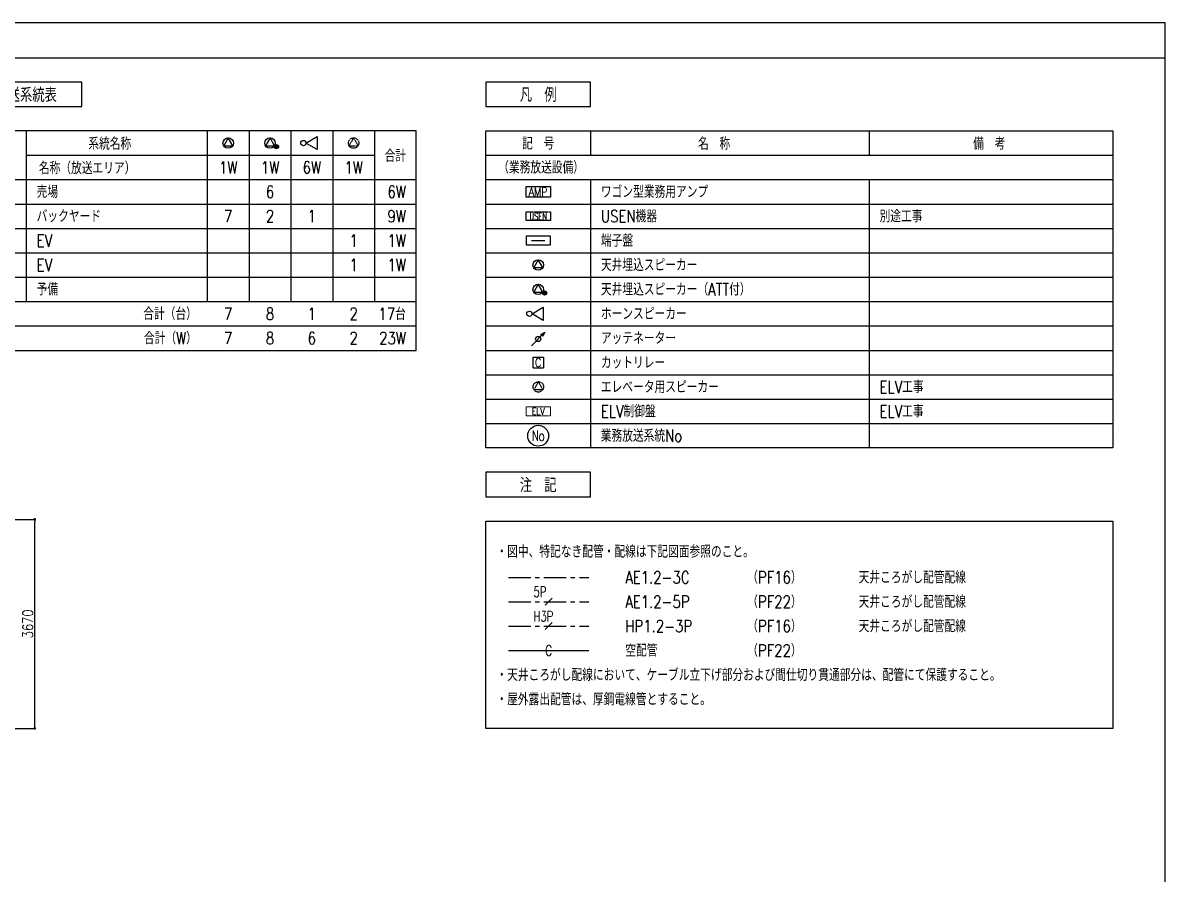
# Model space of a CAD drawing. Header units: millimetres. Extents: x 14 to 828, y 15 to 581.
# Drawn here: x 499.5 to 827.5, y 337.1 to 581.4 of the extents above; entities that cross this region are included whole.
import ezdxf
from ezdxf.enums import TextEntityAlignment as Align

# ---------------------------------------------------------------- set-up
doc = ezdxf.new("R2010")
doc.units = ezdxf.units.MM
doc.header["$LTSCALE"] = 0.2
doc.linetypes.add('CENTER', pattern=[50.8, 31.75, -6.35, 6.35, -6.35])
doc.linetypes.add('HIDDEN', pattern=[9.525, 6.35, -3.175])
doc.layers.get('Defpoints').update_dxf_attribs({"color": 5})
for name, color, linetype in [('1_シンボル', 2, 'Continuous'), ('1_乗数', 3, 'Continuous'), ('1_回路番号', 4, 'Continuous'), ('1_寸法', 7, 'Continuous'), ('1_強調文字', 4, 'Continuous'), ('1_文字', 3, 'Continuous'), ('1_枠', 7, 'Continuous'), ('1_表', 7, 'Continuous'), ('1_配線', 1, 'Continuous'), ('1_配線_4', 1, 'CENTER')]:
    doc.layers.add(name, color=color, linetype=linetype)
doc.styles.add('Dim', font='simplex.shx', dxfattribs={"width": 0.8, "bigfont": 'extfont2.shx'})
doc.styles.get("Standard").update_dxf_attribs({"font": 'simplex.shx', "width": 0.8, "bigfont": 'extfont2.shx'})
doc.dimstyles.new('1-1', dxfattribs={"dimtxt": 3, "dimasz": 0.75, "dimexe": 0, "dimexo": 1, "dimgap": 0.5, "dimtad": 1, "dimdec": 0, "dimtxsty": 'Dim', "dimblk": 'DOT', "dimcen": 2.5, "dimadec": 0, "dimazin": 0, "dimtfac": 1, "dimtdec": 0, "dimtix": 1, "dimtmove": 2, "dimatfit": 3, "dimldrblk": '引出', "dimfxl": 1, "dimlwd": -1, "dimlwe": -1, "dimarcsym": 0})

# ---------------------------------------------------------------- blocks, each defined once
blk = doc.blocks.new('H-SP-1')
at = {"color": 0, "linetype": 'ByBlock'}
blk.add_lwpolyline([(150, 0), (475, 188), (475, -188), (150, 0)], dxfattribs=at)
blk.add_circle((75, 0), 75, dxfattribs=at)
blk = doc.blocks.new('TU-SP-1')
at = {"color": 0, "linetype": 'ByBlock'}
blk.add_lwpolyline([(0, 150), (-130, -75), (130, -75), (0, 150)], dxfattribs=at)
blk.add_circle((0, 0), 150, dxfattribs=at)
blk = doc.blocks.new('TU-SP-1-ATT')
at = {"color": 0, "linetype": 'ByBlock'}
for p, q in [((155, -154), (155, -50)), ((185, -162), (185, -42)), ((215, -154), (215, -50)), ((245, -103), (245, -100))]:
    blk.add_line(p, q, dxfattribs=at)
blk.add_lwpolyline([(0, 150), (-130, -75), (130, -75), (0, 150)], dxfattribs=at)
for centre, radius in [((0, 0), 150), ((185, -102), 60)]:
    blk.add_circle(centre, radius, dxfattribs=at)
blk = doc.blocks.new('ET-端子盤')
at = {"color": 0, "linetype": 'ByBlock'}
blk.add_line((-193, 125), (193, 125), dxfattribs=at)
blk.add_lwpolyline([(-350, 0), (350, 0), (350, 250), (-350, 250)], close=True, dxfattribs=at)
blk = doc.blocks.new('AMP-2')
at = {"color": 0, "linetype": 'ByBlock'}
blk.add_lwpolyline([(-350, -150), (-350, 150), (350, 150), (350, -150), (-350, -150)], dxfattribs=at)
at = {"color": 0, "linetype": 'ByBlock', "width": 0.8}
blk.add_text('AMP', height=250, dxfattribs=at).set_placement((-4, -1), align=Align.MIDDLE)
blk = doc.blocks.new('CUT-R')
at = {"color": 0, "linetype": 'ByBlock'}
for p, q in [((-150, 0), (150, 0)), ((-150, -300), (-150, 0)), ((150, 0), (150, -300)), ((-150, -300), (150, -300))]:
    blk.add_line(p, q, dxfattribs=at)
at = {"color": 0, "linetype": 'ByBlock', "width": 0.8}
blk.add_text('C', height=250, dxfattribs=at).set_placement((-2, -152), align=Align.MIDDLE)
blk = doc.blocks.new('USEN')
at = {"color": 0, "linetype": 'ByBlock'}
blk.add_lwpolyline([(-350, -125), (-350, 125), (350, 125), (350, -125), (-350, -125)], dxfattribs=at)
at = {"color": 0, "linetype": 'ByBlock', "width": 0.6}
blk.add_text('USEN', height=200, dxfattribs=at).set_placement((0, 0), align=Align.MIDDLE)
blk = doc.blocks.new('ATT')
at = {"color": 0, "linetype": 'ByBlock'}
blk.add_line((-194, -120), (195, 269), dxfattribs=at)
blk.add_lwpolyline([(69, 197), (195, 269), (122, 144)], dxfattribs=at)
blk.add_circle((0, 75), 75, dxfattribs=at)
blk = doc.blocks.new('盤記号1')
at = {"layer": '1_シンボル', "color": 0, "linetype": 'ByBlock', "lineweight": -2}
blk.add_lwpolyline([(-350, 0), (350, 0), (350, 250), (-350, 250)], close=True, dxfattribs=at)
at = {"layer": '1_シンボル', "color": 0, "linetype": 'ByBlock', "lineweight": 0, "width": 0.8}
blk.add_text('ELV', height=200, dxfattribs=at).set_placement((0, 125), align=Align.MIDDLE)
blk = doc.blocks.new('_Dot')
at = {"color": 0, "linetype": 'ByBlock', "lineweight": -2}
blk.add_line((-0.5, 0), (-1, 0), dxfattribs=at)
at = {"color": 0, "linetype": 'ByBlock', "const_width": 0.5}
blk.add_lwpolyline([(-0.25, 0, 1), (0.25, 0, 1)], format="xyb", close=True, dxfattribs=at)
blk = doc.blocks.new('*D17')
at = {"layer": '1_寸法', "color": 0, "transparency": 16777216}
for p, q in [((494.5, 438.94), (502.94, 438.94)), ((502.94, 379.69), (502.94, 438.19)), ((494.5, 378.94), (502.94, 378.94))]:
    blk.add_line(p, q, dxfattribs=at)
at = {"layer": 'Defpoints', "color": 0, "transparency": 16777216}
for p in [(493.5, 438.94), (502.94, 438.94), (493.5, 378.94)]:
    blk.add_point(p, dxfattribs=at)
at = {"layer": '1_寸法', "color": 0, "transparency": 16777216, "xscale": 0.75, "yscale": 0.75, "zscale": 0.75}
for p, rotation in [((502.94, 438.94), 90), ((502.94, 378.94), 270)]:
    blk.add_blockref('_Dot', p, dxfattribs=dict(at, rotation=rotation))
at = {"layer": '1_寸法', "color": 0, "transparency": 16777216, "insert": (500.94, 408.94), "char_height": 3, "attachment_point": 5, "rotation": 90, "style": 'Dim'}
blk.add_mtext('3670', dxfattribs=at)
blk = doc.blocks.new('引出')
at = {"color": 0, "linetype": 'ByBlock', "lineweight": -2}
for p, q in [((-3.86, 1.04), (0, 0)), ((0, 0), (-1, 0))]:
    blk.add_line(p, q, dxfattribs=at)

msp = doc.modelspace()

# ---------------------------------------------------------------- linework, layer by layer
at = {"layer": '1_乗数', "linetype": 'Continuous', "lineweight": -3}
for p, q in [((651.5, 416.29), (649.5, 414.29)), ((651.5, 409.29), (649.5, 407.29))]:
    msp.add_line(p, q, dxfattribs=at)
at = {"layer": '1_回路番号'}
msp.add_circle((647.5, 462.94), 3, dxfattribs=at)
at = {"layer": '1_強調文字', "color": 2}
for points in [[(632.5, 557.44), (662.5, 557.44), (662.5, 564.44), (632.5, 564.44)], [(632.5, 445.44), (662.5, 445.44), (662.5, 452.44), (632.5, 452.44)]]:
    msp.add_lwpolyline(points, close=True, dxfattribs=at)
at = {"layer": '1_枠', "linetype": 'Continuous'}
for p, q in [((500.5, 550.44), (500.5, 501.44)), ((552.5, 550.44), (552.5, 501.44)), ((564.5, 550.44), (564.5, 501.44)), ((576.5, 550.44), (576.5, 501.44)), ((588.5, 550.44), (588.5, 501.44)), ((600.5, 550.44), (600.5, 501.44)), ((500.5, 543.44), (600.5, 543.44)), ((484.5, 536.44), (612.5, 536.44)), ((484.5, 529.44), (612.5, 529.44)), ((484.5, 522.44), (612.5, 522.44)), ((484.5, 515.44), (612.5, 515.44)), ((484.5, 508.44), (612.5, 508.44)), ((484.5, 501.44), (612.5, 501.44)), ((484.5, 494.44), (612.5, 494.44))]:
    msp.add_line(p, q, dxfattribs=at)
at = {"layer": '1_枠', "color": 3}
for p, q in [((662.5, 550.44), (662.5, 543.44)), ((742.5, 550.44), (742.5, 543.44)), ((662.5, 536.44), (662.5, 459.44)), ((742.5, 536.44), (742.5, 459.44))]:
    msp.add_line(p, q, dxfattribs=at)
at = {"layer": '1_枠'}
for p, q in [((632.5, 543.44), (812.5, 543.44)), ((632.5, 536.44), (812.5, 536.44)), ((632.5, 529.44), (812.5, 529.44)), ((632.5, 522.44), (812.5, 522.44)), ((632.5, 515.44), (812.5, 515.44)), ((632.5, 508.44), (812.5, 508.44)), ((632.5, 501.44), (812.5, 501.44)), ((632.5, 494.44), (812.5, 494.44)), ((632.5, 487.44), (812.5, 487.44)), ((632.5, 480.44), (812.5, 480.44)), ((632.5, 473.44), (812.5, 473.44)), ((632.5, 466.44), (812.5, 466.44))]:
    msp.add_line(p, q, dxfattribs=at)
at = {"layer": '1_枠', "color": 2}
for points in [[(484.5, 557.44), (516.5, 557.44), (516.5, 564.44), (484.5, 564.44)], [(632.5, 487.44), (632.5, 550.44), (812.5, 550.44), (812.5, 459.44), (632.5, 459.44)], [(812.5, 378.94), (632.5, 378.94), (632.5, 438.44), (812.5, 438.44)]]:
    msp.add_lwpolyline(points, close=True, dxfattribs=at)
at = {"layer": '1_枠', "color": 2, "linetype": 'Continuous'}
msp.add_lwpolyline([(484.5, 487.44), (612.5, 487.44), (612.5, 550.44), (484.5, 550.44)], close=True, dxfattribs=at)
at = {"layer": '1_表', "color": 6}
msp.add_line((13.5, 571.44), (827.5, 571.44), dxfattribs=at)
msp.add_lwpolyline([(13.5, 31.44), (827.5, 31.44), (827.5, 581.44), (13.5, 581.44)], close=True, dxfattribs=at)
at = {"layer": '1_配線'}
msp.add_line((639, 401.29), (662, 401.29), dxfattribs=at)
at = {"layer": '1_配線_4'}
for p, q in [((639, 422.29), (662, 422.29)), ((639, 415.29), (662, 415.29)), ((639, 408.29), (662, 408.29))]:
    msp.add_line(p, q, dxfattribs=at)

# ---------------------------------------------------------------- block references
at = {"layer": '1_シンボル', "linetype": 'ByBlock', "xscale": 0.01, "yscale": 0.01, "zscale": 0.01}
for name, p in [('TU-SP-1', (558.5, 546.94)), ('H-SP-1', (579.33, 546.94)), ('TU-SP-1', (647.5, 511.94)), ('H-SP-1', (644.22, 497.94)), ('ATT', (647.5, 489.94))]:
    msp.add_blockref(name, p, dxfattribs=at)
at = {"layer": '1_シンボル', "xscale": 0.01, "yscale": 0.01, "zscale": 0.01}
for name, p in [('TU-SP-1-ATT', (570.5, 546.94)), ('AMP-2', (647.5, 532.94)), ('TU-SP-1-ATT', (647.5, 504.94)), ('CUT-R', (647.52, 485.46))]:
    msp.add_blockref(name, p, dxfattribs=at)
at = {"layer": '1_シンボル', "color": 7, "linetype": 'HIDDEN', "xscale": 0.01, "yscale": 0.01, "zscale": 0.01}
for name, p in [('TU-SP-1', (594.5, 546.94)), ('USEN', (647.5, 525.94))]:
    msp.add_blockref(name, p, dxfattribs=at)
at = {"layer": '1_シンボル', "linetype": 'Continuous', "lineweight": 0, "xscale": 0.01, "yscale": 0.01, "zscale": 0.01}
msp.add_blockref('ET-端子盤', (647.5, 517.69), dxfattribs=at)
at = {"layer": '1_シンボル', "color": 7, "linetype": 'HIDDEN', "lineweight": -3, "xscale": 0.01, "yscale": 0.01, "zscale": 0.01}
msp.add_blockref('TU-SP-1', (647.54, 476.95), dxfattribs=at)
at = {"layer": '1_シンボル', "color": 7, "linetype": 'HIDDEN', "lineweight": 0, "xscale": 0.01, "yscale": 0.01, "zscale": 0.01}
msp.add_blockref('盤記号1', (647.5, 468.69), dxfattribs=at)

# ---------------------------------------------------------------- texts
at = {"layer": '1_乗数', "linetype": 'Continuous', "lineweight": 0, "width": 0.7}
for s, p in [('5P', (646.17, 416.63)), ('H3P', (646.17, 409.63))]:
    msp.add_text(s, height=3, dxfattribs=at).set_placement(p)
msp.add_text('C', height=3, dxfattribs=at).set_placement((650.5, 401.29), align=Align.MIDDLE)
at = {"layer": '1_回路番号', "linetype": 'Continuous', "width": 0.7}
msp.add_text('No', height=3, dxfattribs=at).set_placement((647.5, 462.94), align=Align.MIDDLE)
at = {"layer": '1_強調文字', "width": 0.8}
for s, p in [('放送系統表', (500.5, 560.94)), ('凡\u3000例', (647.5, 560.94)), ('注\u3000記', (647.5, 448.94))]:
    msp.add_text(s, height=4, dxfattribs=at).set_placement(p, align=Align.MIDDLE)
at = {"layer": '1_文字', "width": 0.8}
for s, p in [('系統名称', (524.5, 546.94)), ('記\u3000号', (647.5, 546.94)), ('名\u3000称', (698, 546.94)), ('備\u3000考', (777, 546.94)), ('合計', (606.5, 543.44)), ('名称（放送エリア）', (518, 539.94)), ('1W', (558.5, 539.94)), ('1W', (570.5, 539.94)), ('6W', (582.5, 539.94)), ('1W', (594.5, 539.94)), ('6', (570.5, 532.94)), ('7', (558.5, 525.94)), ('2', (570.5, 525.94)), ('1', (582.5, 525.94)), ('1', (594.5, 518.94)), ('1', (594.5, 511.94)), ('7', (558.5, 497.94)), ('8', (570.5, 497.94)), ('1', (582.5, 497.94)), ('2', (594.5, 497.94)), ('7', (558.5, 490.94)), ('8', (570.5, 490.94)), ('6', (582.5, 490.94)), ('2', (594.5, 490.94))]:
    msp.add_text(s, height=3.5, dxfattribs=at).set_placement(p, align=Align.MIDDLE)
for s, p in [('（業務放送設備）', (636, 538.19)), ('売場', (503.5, 531.19)), ('バックヤード', (503.5, 524.19)), ('EV', (503.5, 517.19)), ('EV', (503.5, 510.19)), ('予備', (503.5, 503.19)), ('エレベータ用スピーカー', (665.5, 475.19)), ('ELV工事', (745.5, 475.19)), ('業務放送系統No', (665.46, 461.19)), ('・図中、特記なき配管・配線は下記図面参照のこと。', (635.5, 427.94)), ('AE1.2-3C', (672.5, 420.54)), ('（PF16）', (707.5, 420.54)), ('天井ころがし配管配線', (739.5, 420.54)), ('AE1.2-5P', (672.5, 413.54)), ('（PF22）', (707.5, 413.54)), ('天井ころがし配管配線', (739.5, 413.54)), ('HP1.2-3P', (672.5, 406.54)), ('（PF16）', (707.5, 406.54)), ('天井ころがし配管配線', (739.5, 406.54)), ('空配管', (672.5, 399.54)), ('（PF22）', (707.5, 399.54)), ('・天井ころがし配線において、ケーブル立下げ部分および間仕切り貫通部分は、配管にて保護すること。', (635.5, 392.54)), ('・屋外露出配管は、厚鋼電線管とすること。', (635.5, 385.54))]:
    msp.add_text(s, height=3.5, dxfattribs=at).set_placement(p)
for s, p in [('6W', (609.5, 531.19)), ('9W', (609.5, 524.19)), ('1W', (609.5, 517.19)), ('1W', (609.5, 510.19)), ('合計（台）', (549.5, 496.19)), ('17台', (609.5, 496.19)), ('合計（W）', (549.5, 489.19)), ('23W', (609.5, 489.19))]:
    msp.add_text(s, height=3.5, dxfattribs=at).set_placement(p, align=Align.RIGHT)
at = {"layer": '1_文字', "linetype": 'Continuous', "width": 0.8}
for s, p in [('ワゴン型業務用アンプ', (665.5, 531.19)), ('USEN機器', (665.5, 524.19)), ('別途工事', (745.5, 524.19)), ('端子盤', (665.5, 517.19)), ('天井埋込スピーカー', (665.5, 510.19)), ('天井埋込スピーカー（ATT付）', (665.5, 503.19)), ('ホーンスピーカー', (665.5, 496.19)), ('アッテネーター', (665.5, 489.19)), ('カットリレー', (665.5, 482.19)), ('ELV制御盤', (665.5, 468.19)), ('ELV工事', (745.5, 468.19))]:
    msp.add_text(s, height=3.5, dxfattribs=at).set_placement(p)

# ---------------------------------------------------------------- dimensions: what is measured, and where the dimension line sits
at = {"layer": '1_寸法'}
dim = msp.add_linear_dim(base=(502.94, 438.94), p1=(493.5, 378.94), p2=(493.5, 438.94), angle=90, text='3670', dimstyle='1-1', dxfattribs=at)
dim.commit()
dim.dimension.update_dxf_attribs({"geometry": '*D17', "text_midpoint": (500.94, 408.94)})

doc.saveas('drawing.dxf')
